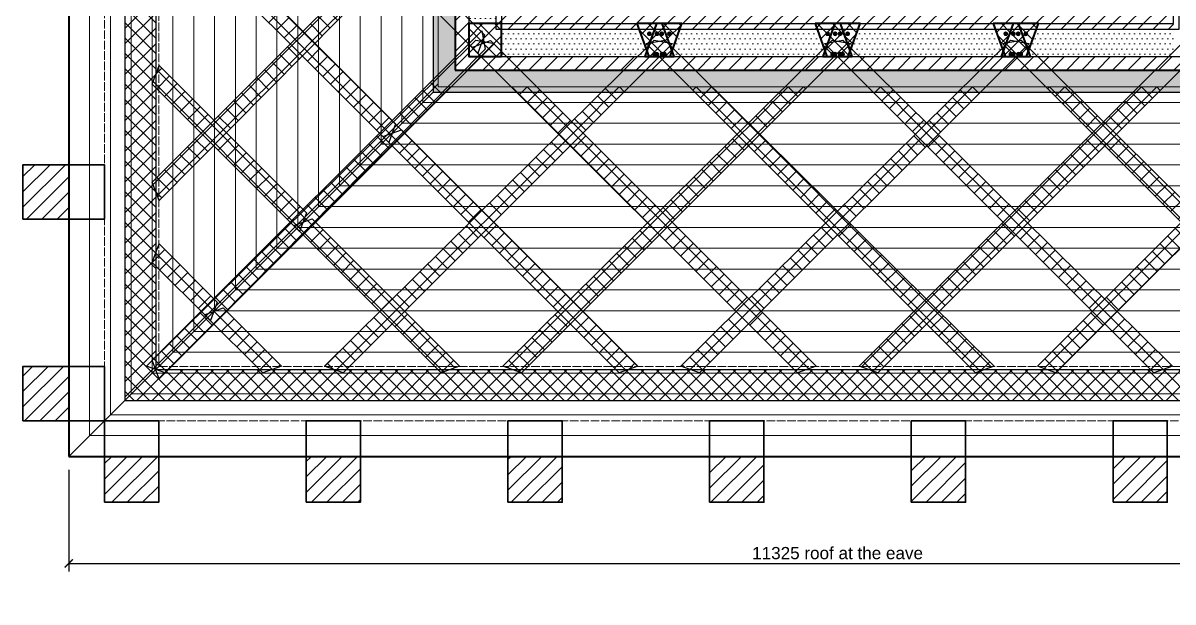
# Model space of a CAD drawing. Header units: millimetres. Extents: x -5750 to 7370, y -6735 to 6000.
# Drawn here: x -5750 to 2720, y -6735 to -2470 of the extents above; entities that cross this region are included whole.
import ezdxf

# ---------------------------------------------------------------- set-up
doc = ezdxf.new("R2010")
doc.units = ezdxf.units.MM
doc.linetypes.add('DASHED', pattern=[1.524, 1.27, -0.254])
for name, color, linetype, lineweight in [('CLADDING', 7, 'Continuous', 9), ('DIMS', 3, 'CONTINUOUS', 18), ('HATCH-CAST', 7, 'CONTINUOUS', 9), ('HATCH-INSULATION', 7, 'Continuous', 9), ('HATCH-PRINTED', 7, 'CONTINUOUS', 9), ('HIDDEN-AXIS', 8, 'DASHED', 18), ('LINES', 7, 'CONTINUOUS', 25), ('OUTLINE-CUT', 7, 'CONTINUOUS', 50), ('OUTLINE-FINE', 7, 'CONTINUOUS', 25)]:
    doc.layers.add(name, color=color, linetype=linetype, lineweight=lineweight)
doc.styles.get("Standard").update_dxf_attribs({"font": 'arial.ttf'})
doc.dimstyles.new('PYR-1-50', dxfattribs={"dimscale": 50, "dimtxt": 1.8, "dimasz": 1.2, "dimexe": 1.2, "dimexo": 0.8, "dimgap": 0.6, "dimtad": 1, "dimdec": 0, "dimtxsty": 'Standard', "dimblk": 'ARCHTICK', "dimcen": 2.5, "dimclrd": 3, "dimclre": 3, "dimclrt": 7, "dimazin": 3, "dimtfac": 1, "dimtmove": 0, "dimatfit": 3})

# ---------------------------------------------------------------- blocks, each defined once
blk = doc.blocks.new('_ARCHTICK')
at = {"color": 0, "linetype": 'BYBLOCK', "const_width": 0.15}
blk.add_lwpolyline([(-0.5, -0.5), (0.5, 0.5)], dxfattribs=at)

msp = doc.modelspace()

# ---------------------------------------------------------------- hatches: boundary and pattern name
at = {"layer": 'CLADDING', "ltscale": 50}
h = msp.add_hatch(color=7, dxfattribs=at)
h.dxf.hatch_style = 1
h.paths.add_polyline_path([(3229.2, 2979.2), (3229.2, -2979.2), (-2729.2, -2979.2), (-2729.2, 2979.2)])
h.paths.add_polyline_path([(3191.7, 2941.7), (-2691.7, 2941.7), (-2691.7, -2941.7), (3191.7, -2941.7)])
at = {"layer": 'HATCH-CAST', "ltscale": 50}
h = msp.add_hatch(dxfattribs=at)
h.set_pattern_fill('ANSI37', scale=25.197)
h.paths.add_polyline_path([(5500, 5250), (5500, -5250), (-5000, -5250), (-5000, 5250)])
h.paths.add_polyline_path([(-4772.5, 991.5), (-4772.5, 321), (-4797.5, 296), (-4772.5, 227.5), (-4772.5, -227.5), (-4797.5, -296), (-4772.5, -321), (-4772.5, -991.5), (-4797.5, -1016.5), (-4772.5, -1085), (-4772.5, -1540), (-4797.5, -1608.5), (-4772.5, -1633.5), (-4772.5, -2304), (-4797.5, -2329), (-4772.5, -2397.5), (-4772.5, -2852.5), (-4797.5, -2921), (-4772.5, -2946), (-4772.5, -3616.5), (-4797.5, -3641.5), (-4772.5, -3710), (-4772.5, -4165), (-4797.5, -4233.5), (-4772.5, -4258.5), (-4772.5, -4929), (-4797.5, -4954), (-4797.4, -4954.4), (-4841, -4997.5), (-4772.5, -5022.5), (-4747.5, -5091), (-4704.4, -5047.4), (-4704, -5047.5), (-4679, -5022.5), (-4008.5, -5022.5), (-3983.5, -5047.5), (-3915, -5022.5), (-3460, -5022.5), (-3391.5, -5047.5), (-3366.5, -5022.5), (-2696, -5022.5), (-2671, -5047.5), (-2602.5, -5022.5), (-2147.5, -5022.5), (-2079, -5047.5), (-2054, -5022.5), (-1383.5, -5022.5), (-1358.5, -5047.5), (-1290, -5022.5), (-835, -5022.5), (-766.5, -5047.5), (-741.5, -5022.5), (-71, -5022.5), (-46, -5047.5), (22.5, -5022.5), (477.5, -5022.5), (546, -5047.5), (571, -5022.5), (1241.5, -5022.5), (1266.5, -5047.5), (1335, -5022.5), (1790, -5022.5), (1858.5, -5047.5), (1883.5, -5022.5), (2554, -5022.5), (2579, -5047.5), (2647.5, -5022.5), (3102.5, -5022.5), (3171, -5047.5), (3196, -5022.5), (3866.5, -5022.5), (3891.5, -5047.5), (3960, -5022.5), (4415, -5022.5), (4483.5, -5047.5), (4508.5, -5022.5), (5179, -5022.5), (5204, -5047.5), (5204.4, -5047.4), (5247.5, -5091), (5272.5, -5022.5), (5341, -4997.5), (5297.4, -4954.4), (5297.5, -4954), (5272.5, -4929), (5272.5, -4258.5), (5297.5, -4233.5), (5272.5, -4165), (5272.5, -3710), (5297.5, -3641.5), (5272.5, -3616.5), (5272.5, -2946), (5297.5, -2921), (5272.5, -2852.5), (5272.5, -2397.5), (5297.5, -2329), (5272.5, -2304), (5272.5, -1633.5), (5297.5, -1608.5), (5272.5, -1540), (5272.5, -1085), (5297.5, -1016.5), (5272.5, -991.5), (5272.5, -321), (5297.5, -296), (5272.5, -227.5), (5272.5, 227.5), (5297.5, 296), (5272.5, 321), (5272.5, 991.5), (5297.5, 1016.5), (5272.5, 1085), (5272.5, 1540), (5297.5, 1608.5), (5272.5, 1633.5), (5272.5, 2304), (5297.5, 2329), (5272.5, 2397.5), (5272.5, 2852.5), (5297.5, 2921), (5272.5, 2946), (5272.5, 3616.5), (5297.5, 3641.5), (5272.5, 3710), (5272.5, 4165), (5297.5, 4233.5), (5272.5, 4258.5), (5272.5, 4929), (5297.5, 4954), (5297.4, 4954.4), (5341, 4997.5), (5272.5, 5022.5), (5247.5, 5091), (5204.4, 5047.4), (5204, 5047.5), (5179, 5022.5), (4508.5, 5022.5), (4483.5, 5047.5), (4415, 5022.5), (3960, 5022.5), (3891.5, 5047.5), (3866.5, 5022.5), (3196, 5022.5), (3171, 5047.5), (3102.5, 5022.5), (2647.5, 5022.5), (2579, 5047.5), (2554, 5022.5), (1883.5, 5022.5), (1858.5, 5047.5), (1790, 5022.5), (1335, 5022.5), (1266.5, 5047.5), (1241.5, 5022.5), (571, 5022.5), (546, 5047.5), (477.5, 5022.5), (22.5, 5022.5), (-46, 5047.5), (-71, 5022.5), (-741.5, 5022.5), (-766.5, 5047.5), (-835, 5022.5), (-1290, 5022.5), (-1358.5, 5047.5), (-1383.5, 5022.5), (-2054, 5022.5), (-2079, 5047.5), (-2147.5, 5022.5), (-2602.5, 5022.5), (-2671, 5047.5), (-2696, 5022.5), (-3366.5, 5022.5), (-3391.5, 5047.5), (-3460, 5022.5), (-3915, 5022.5), (-3983.5, 5047.5), (-4008.5, 5022.5), (-4679, 5022.5), (-4704, 5047.5), (-4704.4, 5047.4), (-4747.5, 5091), (-4772.5, 5022.5), (-4841, 4997.5), (-4797.4, 4954.4), (-4797.5, 4954), (-4772.5, 4929), (-4772.5, 4258.5), (-4797.5, 4233.5), (-4772.5, 4165), (-4772.5, 3710), (-4797.5, 3641.5), (-4772.5, 3616.5), (-4772.5, 2946), (-4797.5, 2921), (-4772.5, 2852.5), (-4772.5, 2397.5), (-4797.5, 2329), (-4772.5, 2304), (-4772.5, 1633.5), (-4797.5, 1608.5), (-4772.5, 1540), (-4772.5, 1085), (-4797.5, 1016.5)])
h = msp.add_hatch(dxfattribs=at)
h.set_pattern_fill('ANSI37', scale=25.197)
h.paths.add_polyline_path([(-4797.5, -1608.5), (-4747.5, -1471.5), (-3006.3, -3212.8), (-3031.2, -3281.2), (-3099.7, -3306.2), (-3078, -3328)])
h = msp.add_hatch(dxfattribs=at)
h.set_pattern_fill('ANSI37', scale=25.197)
h.paths.add_polyline_path([(-3040.1, -2053.3), (-3600, -2619), (-3687.5, -2531.5), (-3124.7, -1968.8)])
h = msp.add_hatch(dxfattribs=at)
h.set_pattern_fill('ANSI37', scale=25.197)
h.paths.add_polyline_path([(-2466.7, -2475), (-2225, -2475), (-2225, -2716.7), (-2466.7, -2716.7)])
h = msp.add_hatch(dxfattribs=at)
h.set_pattern_fill('ANSI37', scale=25.197)
h.paths.add_polyline_path([(-954.4, -2716.7), (-1141.3, -2716.7), (-1228.9, -2475), (-1042, -2475)])
h = msp.add_hatch(dxfattribs=at)
h.set_pattern_fill('ANSI37', scale=25.197)
h.paths.add_polyline_path([(-969, -2676.3), (-1042, -2475), (-896.1, -2475)])
h = msp.add_hatch(dxfattribs=at)
h.set_pattern_fill('ANSI37', scale=25.197)
h.paths.add_polyline_path([(83.6, -2475), (270.5, -2475), (358.1, -2716.7), (171.2, -2716.7)])
h = msp.add_hatch(dxfattribs=at)
h.set_pattern_fill('ANSI37', scale=25.197)
h.paths.add_polyline_path([(416.4, -2475), (343.5, -2676.3), (270.5, -2475)])
h = msp.add_hatch(dxfattribs=at)
h.set_pattern_fill('ANSI37', scale=25.197)
h.paths.add_polyline_path([(1469, -2676.3), (1396.1, -2475), (1542, -2475)])
h = msp.add_hatch(dxfattribs=at)
h.set_pattern_fill('ANSI37', scale=25.197)
h.paths.add_polyline_path([(1454.4, -2716.7), (1542, -2475), (1728.9, -2475), (1641.3, -2716.7)])
h = msp.add_hatch(dxfattribs=at)
h.set_pattern_fill('ANSI37', scale=25.197)
h.paths.add_polyline_path([(-3693, -2713), (-4252.9, -3278.7), (-4343.8, -3187.8), (-3781, -2625)])
h = msp.add_hatch(dxfattribs=at)
h.set_pattern_fill('ANSI37', scale=25.197)
h.paths.add_polyline_path([(-1156, -2676.3), (-1141.3, -2716.7), (-1170.6, -2716.7)])
h = msp.add_hatch(dxfattribs=at)
h.set_pattern_fill('ANSI37', scale=25.197)
h.paths.add_polyline_path([(141.9, -2716.7), (156.5, -2676.3), (171.2, -2716.7)])
h = msp.add_hatch(dxfattribs=at)
h.set_pattern_fill('ANSI37', scale=25.197)
h.paths.add_polyline_path([(1670.6, -2716.7), (1641.3, -2716.7), (1656, -2676.3)])
h = msp.add_hatch(dxfattribs=at)
h.set_pattern_fill('ANSI37', scale=25.197)
h.paths.add_polyline_path([(-4747.5, -2784), (-3662.5, -3869), (-3687.5, -3937.5), (-3756, -3962.5), (-4797.5, -2921)])
h = msp.add_hatch(dxfattribs=at)
h.set_pattern_fill('ANSI37', scale=25.197)
h.paths.add_polyline_path([(-2947.1, -3271.9), (-2962.8, -3256.3), (-3031.2, -3281.2), (-3006.3, -3212.8), (-3031.2, -3187.8), (-2691.7, -2848.2), (-2691.7, -2941.7), (-2620.3, -2941.7)])
h = msp.add_hatch(dxfattribs=at)
h.set_pattern_fill('ANSI37', scale=25.197)
h.paths.add_polyline_path([(-2937.8, -3281.2), (-2947.1, -3271.9), (-2620.3, -2941.7), (-2598.2, -2941.7)])
h = msp.add_hatch(dxfattribs=at)
h.set_pattern_fill('ANSI37', scale=25.197)
h.paths.add_polyline_path([(-46, -5047.5), (-2151.8, -2941.7), (-1964.9, -2941.7), (91, -4997.5)])
h = msp.add_hatch(dxfattribs=at)
h.set_pattern_fill('ANSI37', scale=25.197)
h.paths.add_polyline_path([(-1451.2, -2941.7), (-1285.7, -2941.7), (-1625.3, -3281.2), (-1709.4, -3197.1)])
h = msp.add_hatch(dxfattribs=at)
h.set_pattern_fill('ANSI37', scale=25.197)
h.paths.add_polyline_path([(-839.3, -2941.7), (-673.8, -2941.7), (903.7, -4502.9), (812.8, -4593.8)])
h = msp.add_hatch(dxfattribs=at)
h.set_pattern_fill('ANSI37', scale=25.197)
h.paths.add_polyline_path([(-138.7, -2941.7), (26.8, -2941.7), (-321.7, -3290.1), (-406.3, -3206.4)])
h = msp.add_hatch(dxfattribs=at)
h.set_pattern_fill('ANSI37', scale=25.197)
h.paths.add_polyline_path([(1173.8, -2941.7), (1339.3, -2941.7), (338, -3943), (250, -3855.9)])
h = msp.add_hatch(dxfattribs=at)
h.set_pattern_fill('ANSI37', scale=25.197)
h.paths.add_polyline_path([(2651.8, -2941.7), (546, -5047.5), (409, -4997.5), (2464.9, -2941.7)])
h = msp.add_hatch(dxfattribs=at)
h.set_pattern_fill('ANSI37', scale=25.197)
h.paths.add_polyline_path([(473.2, -2941.7), (638.7, -2941.7), (906.2, -3206.4), (821.7, -3290.1)])
h = msp.add_hatch(dxfattribs=at)
h.set_pattern_fill('ANSI37', scale=25.197)
h.paths.add_polyline_path([(1785.7, -2941.7), (1951.2, -2941.7), (2209.4, -3197.1), (2125.3, -3281.2)])
h = msp.add_hatch(dxfattribs=at)
h.set_pattern_fill('ANSI37', scale=25.197)
h.paths.add_polyline_path([(-4437.2, -3281.2), (-4345.8, -3372.6), (-4747.5, -3778.5), (-4797.5, -3641.5)])
h = msp.add_hatch(dxfattribs=at)
h.set_pattern_fill('ANSI37', scale=25.197)
h.paths.add_polyline_path([(-3687.5, -3937.5), (-3662.5, -3869), (-3687.5, -3844), (-3124.7, -3281.2), (-3099.7, -3306.2), (-3056.2, -3349.7), (-3040.1, -3365.8), (-3600, -3931.5), (-3619, -3912.5)])
h = msp.add_hatch(dxfattribs=at)
h.set_pattern_fill('ANSI37', scale=25.197)
h.paths.add_polyline_path([(-1358.5, -5047.5), (-3099.7, -3306.2), (-2962.8, -3256.3), (-1221.5, -4997.5)])
h = msp.add_hatch(dxfattribs=at)
h.set_pattern_fill('ANSI37', scale=25.197)
h.paths.add_polyline_path([(-1803.3, -3290.1), (-1718.8, -3374.7), (-2281.5, -3937.5), (-2369, -3850)])
h = msp.add_hatch(dxfattribs=at)
h.set_pattern_fill('ANSI37', scale=25.197)
h.paths.add_polyline_path([(-490.8, -3290.1), (-406.3, -3374.7), (-969, -3937.5), (-1056.5, -3850)])
h = msp.add_hatch(dxfattribs=at)
h.set_pattern_fill('ANSI37', scale=25.197)
h.paths.add_polyline_path([(906.2, -3374.7), (990.8, -3290.1), (1556.5, -3850), (1469, -3937.5)])
h = msp.add_hatch(dxfattribs=at)
h.set_pattern_fill('ANSI37', scale=25.197)
h.paths.add_polyline_path([(3531.2, -3281.2), (3556.2, -3349.7), (1858.5, -5047.5), (1721.5, -4997.5), (3462.8, -3256.3)])
h = msp.add_hatch(dxfattribs=at)
h.set_pattern_fill('ANSI37', scale=25.197)
h.paths.add_polyline_path([(2218.8, -3374.7), (2303.3, -3290.1), (2869, -3850), (2781.5, -3937.5)])
h = msp.add_hatch(dxfattribs=at)
h.set_pattern_fill('ANSI37', scale=25.197)
h.paths.add_polyline_path([(-3594, -3937.5), (-3600, -3931.5), (-3040.1, -3365.8), (-3031.2, -3374.7)])
h = msp.add_hatch(dxfattribs=at)
h.set_pattern_fill('ANSI37', scale=25.197)
h.paths.add_polyline_path([(-3712.5, -4006), (-3693, -4025.5), (-4252.9, -4591.2), (-4275.3, -4568.8), (-4343.8, -4593.8), (-4318.8, -4525.3), (-4343.8, -4500.3), (-3781, -3937.5), (-3756, -3962.5)])
h = msp.add_hatch(dxfattribs=at)
h.set_pattern_fill('ANSI37', scale=25.197)
h.paths.add_polyline_path([(-2671, -5047.5), (-3756, -3962.5), (-3619, -3912.5), (-2534, -4997.5)])
h = msp.add_hatch(dxfattribs=at)
h.set_pattern_fill('ANSI37', scale=25.197)
h.paths.add_polyline_path([(-2463, -3943), (-2375, -4031), (-2937.8, -4593.8), (-3028.7, -4502.9)])
h = msp.add_hatch(dxfattribs=at)
h.set_pattern_fill('ANSI37', scale=25.197)
h.paths.add_polyline_path([(-1150.5, -3943), (-1062.5, -4031), (-1625.3, -4593.8), (-1716.2, -4502.9)])
h = msp.add_hatch(dxfattribs=at)
h.set_pattern_fill('ANSI37', scale=25.197)
h.paths.add_polyline_path([(162, -3943), (250, -4031), (-312.8, -4593.8), (-403.7, -4502.9)])
h = msp.add_hatch(dxfattribs=at)
h.set_pattern_fill('ANSI37', scale=25.197)
h.paths.add_polyline_path([(1562.5, -4031), (1650.5, -3943), (2216.2, -4502.9), (2125.3, -4593.8)])
h = msp.add_hatch(dxfattribs=at)
h.set_pattern_fill('ANSI37', scale=25.197)
h.paths.add_polyline_path([(-4250.3, -4593.8), (-4252.9, -4591.2), (-3693, -4025.5), (-3687.5, -4031)])
h = msp.add_hatch(dxfattribs=at)
h.set_pattern_fill('ANSI37', scale=25.197)
h.paths.add_polyline_path([(-4343.8, -4593.8), (-4412.2, -4618.7), (-4797.5, -4233.5), (-4747.5, -4096.5), (-4318.8, -4525.3)])
h = msp.add_hatch(dxfattribs=at)
h.set_pattern_fill('ANSI37', scale=25.197)
h.paths.add_polyline_path([(-3983.5, -5047.5), (-4412.2, -4618.7), (-4275.3, -4568.8), (-3846.5, -4997.5)])
h = msp.add_hatch(dxfattribs=at)
h.set_pattern_fill('ANSI37', scale=25.197)
h.paths.add_polyline_path([(-4747.5, -5091), (-4797.5, -4954), (-4437.2, -4593.8), (-4412.2, -4618.7), (-4368.7, -4662.2), (-4345.8, -4685.1)])
h = msp.add_hatch(dxfattribs=at)
h.set_pattern_fill('ANSI37', scale=25.197)
h.paths.add_polyline_path([(-3528.5, -4997.5), (-3122.6, -4595.8), (-3031.2, -4687.2), (-3391.5, -5047.5)])
h = msp.add_hatch(dxfattribs=at)
h.set_pattern_fill('ANSI37', scale=25.197)
h.paths.add_polyline_path([(-2216, -4997.5), (-1810.1, -4595.8), (-1718.8, -4687.2), (-2079, -5047.5)])
h = msp.add_hatch(dxfattribs=at)
h.set_pattern_fill('ANSI37', scale=25.197)
h.paths.add_polyline_path([(-903.5, -4997.5), (-497.6, -4595.8), (-406.3, -4687.2), (-766.5, -5047.5)])
h = msp.add_hatch(dxfattribs=at)
h.set_pattern_fill('ANSI37', scale=25.197)
h.paths.add_polyline_path([(1266.5, -5047.5), (906.2, -4687.2), (997.6, -4595.8), (1403.5, -4997.5)])
h = msp.add_hatch(dxfattribs=at)
h.set_pattern_fill('ANSI37', scale=25.197)
h.paths.add_polyline_path([(2579, -5047.5), (2218.8, -4687.2), (2310.1, -4595.8), (2716, -4997.5)])
h = msp.add_hatch(dxfattribs=at)
h.set_pattern_fill('ANSI37', scale=25.197)
h.paths.add_polyline_path([(-4704, -5047.5), (-4704.4, -5047.4), (-4345.8, -4685.1), (-4343.8, -4687.2)])
h = msp.add_hatch(dxfattribs=at)
h.set_pattern_fill('ANSI37', scale=25.197)
h.paths.add_polyline_path([(-4772.5, -5022.5), (-4841, -4997.5), (-4797.4, -4954.4)])
at = {"layer": 'HATCH-INSULATION', "ltscale": 50}
h = msp.add_hatch(dxfattribs=at)
h.set_pattern_fill('DOTS', scale=23.622)
h.paths.add_polyline_path([(-2691.7, 2941.7), (3191.7, 2941.7), (3191.7, -2941.7), (-2691.7, -2941.7)])
h.paths.add_polyline_path([(3066.7, -2816.7), (3066.7, 2816.7), (-2566.7, 2816.7), (-2566.7, -2816.7)])
h = msp.add_hatch(dxfattribs=at)
h.set_pattern_fill('DOTS', scale=23.622)
h.paths.add_polyline_path([(-2266.7, -2475), (-2466.7, -2475), (-2466.7, -1420.6), (-2426.3, -1406), (-2266.7, -1463.8)])
h = msp.add_hatch(dxfattribs=at)
h.set_pattern_fill('DOTS', scale=23.622)
h.paths.add_polyline_path([(-2225, -2716.7), (-2225, -2516.7), (-1213.8, -2516.7), (-1156, -2676.3), (-1170.6, -2716.7)])
h = msp.add_hatch(dxfattribs=at)
h.set_pattern_fill('DOTS', scale=23.622)
h.paths.add_polyline_path([(-954.4, -2716.7), (-969, -2676.3), (-911.2, -2516.7), (98.7, -2516.7), (156.5, -2676.3), (141.9, -2716.7)])
h = msp.add_hatch(dxfattribs=at)
h.set_pattern_fill('DOTS', scale=23.622)
h.paths.add_polyline_path([(1454.4, -2716.7), (358.1, -2716.7), (343.5, -2676.3), (401.3, -2516.7), (1411.2, -2516.7), (1469, -2676.3)])
h = msp.add_hatch(dxfattribs=at)
h.set_pattern_fill('DOTS', scale=23.622)
h.paths.add_polyline_path([(2725, -2716.7), (1670.6, -2716.7), (1656, -2676.3), (1713.8, -2516.7), (2725, -2516.7)])
at = {"layer": 'HATCH-PRINTED', "ltscale": 50}
h = msp.add_hatch(dxfattribs=at)
h.set_pattern_fill('ANSI31', scale=25.197)
h.paths.add_polyline_path([(-2566.7, -2816.7), (-2566.7, 2816.7), (3066.7, 2816.7), (3066.7, -2816.7)])
h.paths.add_polyline_path([(1454.4, 2716.7), (358.1, 2716.7), (328.8, 2716.7), (171.2, 2716.7), (141.9, 2716.7), (-954.4, 2716.7), (-983.7, 2716.7), (-1141.3, 2716.7), (-1170.6, 2716.7), (-2225, 2716.7), (-2466.7, 2716.7), (-2466.7, 2475), (-2466.7, 1420.6), (-2466.7, 1391.3), (-2466.7, 1233.7), (-2466.7, 1204.4), (-2466.7, 108.1), (-2466.7, 78.8), (-2466.7, -78.8), (-2466.7, -108.1), (-2466.7, -1204.4), (-2466.7, -1233.7), (-2466.7, -1391.3), (-2466.7, -1420.6), (-2466.7, -2475), (-2466.7, -2716.7), (-2225, -2716.7), (-1170.6, -2716.7), (-1141.3, -2716.7), (-983.7, -2716.7), (-954.4, -2716.7), (141.9, -2716.7), (171.2, -2716.7), (328.8, -2716.7), (358.1, -2716.7), (1454.4, -2716.7), (1483.7, -2716.7), (1641.3, -2716.7), (1670.6, -2716.7), (2725, -2716.7), (2966.7, -2716.7), (2966.7, -2475), (2966.7, -1420.6), (2966.7, -1391.3), (2966.7, -1233.7), (2966.7, -1204.4), (2966.7, -108.1), (2966.7, -78.8), (2966.7, 78.8), (2966.7, 108.1), (2966.7, 1204.4), (2966.7, 1233.7), (2966.7, 1391.3), (2966.7, 1420.6), (2966.7, 2475), (2966.7, 2716.7), (2725, 2716.7), (1670.6, 2716.7), (1641.3, 2716.7), (1483.7, 2716.7)])
h = msp.add_hatch(dxfattribs=at)
h.set_pattern_fill('ANSI31', scale=25.197)
h.paths.add_polyline_path([(2725, 1292), (2725, 1146.1), (2725, 166.4), (2725, 20.5), (2725, -20.5), (2725, -166.4), (2725, -1146.1), (2725, -1292), (2725, -1333), (2725, -1478.9), (2725, -2475), (1728.9, -2475), (1583, -2475), (1542, -2475), (1396.1, -2475), (416.4, -2475), (270.5, -2475), (229.5, -2475), (83.6, -2475), (-896.1, -2475), (-1042, -2475), (-1083, -2475), (-1228.9, -2475), (-2225, -2475), (-2225, -1478.9), (-2225, -1333), (-2225, -1292), (-2225, -1146.1), (-2225, -166.4), (-2225, -20.5), (-2225, 20.5), (-2225, 166.4), (-2225, 1146.1), (-2225, 1292), (-2225, 1333), (-2225, 1478.9), (-2225, 2475), (-1228.9, 2475), (-1083, 2475), (-1042, 2475), (-896.1, 2475), (83.6, 2475), (229.5, 2475), (270.5, 2475), (416.4, 2475), (1396.1, 2475), (1542, 2475), (1583, 2475), (1728.9, 2475), (2725, 2475), (2725, 1478.9), (2725, 1333)])
h.paths.add_polyline_path([(2625, -2375), (2625, 2375), (-2125, 2375), (-2125, -2375)])
h = msp.add_hatch(dxfattribs=at)
h.set_pattern_fill('ANSI31', scale=25.197)
h.paths.add_polyline_path([(-2225, -1478.9), (-2225, -2475), (-2266.7, -2475), (-2266.7, -1463.8)])
h = msp.add_hatch(dxfattribs=at)
h.set_pattern_fill('ANSI31', scale=25.197)
h.paths.add_polyline_path([(-2225, -2475), (-1228.9, -2475), (-1213.8, -2516.7), (-2225, -2516.7)])
h = msp.add_hatch(dxfattribs=at)
h.set_pattern_fill('ANSI31', scale=25.197)
h.paths.add_polyline_path([(83.6, -2475), (98.7, -2516.7), (-911.2, -2516.7), (-896.1, -2475)])
h = msp.add_hatch(dxfattribs=at)
h.set_pattern_fill('ANSI31', scale=25.197)
h.paths.add_polyline_path([(1411.2, -2516.7), (401.3, -2516.7), (416.4, -2475), (1396.1, -2475)])
h = msp.add_hatch(dxfattribs=at)
h.set_pattern_fill('ANSI31', scale=25.197)
h.paths.add_polyline_path([(2725, -2516.7), (1713.8, -2516.7), (1728.9, -2475), (2725, -2475)])
h = msp.add_hatch(dxfattribs=at)
h.set_pattern_fill('ANSI31', scale=25.197)
h.paths.add_polyline_path([(-5750, -3914.3), (-5750, -3514.3), (-5412.5, -3514.3), (-5412.5, -3914.3)])
h = msp.add_hatch(dxfattribs=at)
h.set_pattern_fill('ANSI31', scale=25.197)
h.paths.add_polyline_path([(-5750, -5400), (-5750, -5000), (-5412.5, -5000), (-5412.5, -5400)])
h = msp.add_hatch(dxfattribs=at)
h.set_pattern_fill('ANSI31', scale=25.197)
h.paths.add_polyline_path([(-4750, -5662.5), (-4750, -6000), (-5150, -6000), (-5150, -5662.5)])
h = msp.add_hatch(dxfattribs=at)
h.set_pattern_fill('ANSI31', scale=25.197)
h.paths.add_polyline_path([(-3264.3, -5662.5), (-3264.3, -6000), (-3664.3, -6000), (-3664.3, -5662.5)])
h = msp.add_hatch(dxfattribs=at)
h.set_pattern_fill('ANSI31', scale=25.197)
h.paths.add_polyline_path([(-1778.6, -5662.5), (-1778.6, -6000), (-2178.6, -6000), (-2178.6, -5662.5)])
h = msp.add_hatch(dxfattribs=at)
h.set_pattern_fill('ANSI31', scale=25.197)
h.paths.add_polyline_path([(-292.9, -5662.5), (-292.9, -6000), (-692.9, -6000), (-692.9, -5662.5)])
h = msp.add_hatch(dxfattribs=at)
h.set_pattern_fill('ANSI31', scale=25.197)
h.paths.add_polyline_path([(1192.9, -5662.5), (1192.9, -6000), (792.9, -6000), (792.9, -5662.5)])
h = msp.add_hatch(dxfattribs=at)
h.set_pattern_fill('ANSI31', scale=25.197)
h.paths.add_polyline_path([(2678.6, -5662.5), (2678.6, -6000), (2278.6, -6000), (2278.6, -5662.5)])
at = {"layer": 'LINES', "ltscale": 50}
h = msp.add_hatch(color=7, dxfattribs=at)
h.dxf.hatch_style = 1
edge = h.paths.add_edge_path()
edge.add_arc((-1136.3, -2550), 17.5, 0, 360)
h = msp.add_hatch(color=7, dxfattribs=at)
h.dxf.hatch_style = 1
edge = h.paths.add_edge_path()
edge.add_arc((-1080.3, -2550), 17.5, 0, 360)
h = msp.add_hatch(color=7, dxfattribs=at)
h.dxf.hatch_style = 1
edge = h.paths.add_edge_path()
edge.add_arc((-1044.7, -2550), 17.5, 0, 360)
h = msp.add_hatch(color=7, dxfattribs=at)
h.dxf.hatch_style = 1
edge = h.paths.add_edge_path()
edge.add_arc((-988.7, -2550), 17.5, 0, 360)
h = msp.add_hatch(color=7, dxfattribs=at)
h.dxf.hatch_style = 1
edge = h.paths.add_edge_path()
edge.add_arc((176.2, -2550), 17.5, 0, 360)
h = msp.add_hatch(color=7, dxfattribs=at)
h.dxf.hatch_style = 1
edge = h.paths.add_edge_path()
edge.add_arc((232.2, -2550), 17.5, 0, 360)
h = msp.add_hatch(color=7, dxfattribs=at)
h.dxf.hatch_style = 1
edge = h.paths.add_edge_path()
edge.add_arc((267.8, -2550), 17.5, 0, 360)
h = msp.add_hatch(color=7, dxfattribs=at)
h.dxf.hatch_style = 1
edge = h.paths.add_edge_path()
edge.add_arc((323.8, -2550), 17.5, 0, 360)
h = msp.add_hatch(color=7, dxfattribs=at)
h.dxf.hatch_style = 1
edge = h.paths.add_edge_path()
edge.add_arc((1488.7, -2550), 17.5, 0, 360)
h = msp.add_hatch(color=7, dxfattribs=at)
h.dxf.hatch_style = 1
edge = h.paths.add_edge_path()
edge.add_arc((1544.7, -2550), 17.5, 0, 360)
h = msp.add_hatch(color=7, dxfattribs=at)
h.dxf.hatch_style = 1
edge = h.paths.add_edge_path()
edge.add_arc((1580.3, -2550), 17.5, 0, 360)
h = msp.add_hatch(color=7, dxfattribs=at)
h.dxf.hatch_style = 1
edge = h.paths.add_edge_path()
edge.add_arc((1636.3, -2550), 17.5, 0, 360)
h = msp.add_hatch(color=7, dxfattribs=at)
h.dxf.hatch_style = 1
edge = h.paths.add_edge_path()
edge.add_arc((-1099.1, -2700), 17.5, 0, 360)
h = msp.add_hatch(color=7, dxfattribs=at)
h.dxf.hatch_style = 1
edge = h.paths.add_edge_path()
edge.add_arc((-1081.9, -2700), 17.5, 0, 360)
h = msp.add_hatch(color=7, dxfattribs=at)
h.dxf.hatch_style = 1
edge = h.paths.add_edge_path()
edge.add_arc((-1043.1, -2700), 17.5, 0, 360)
h = msp.add_hatch(color=7, dxfattribs=at)
h.dxf.hatch_style = 1
edge = h.paths.add_edge_path()
edge.add_arc((-1025.9, -2700), 17.5, 0, 360)
h = msp.add_hatch(color=7, dxfattribs=at)
h.dxf.hatch_style = 1
edge = h.paths.add_edge_path()
edge.add_arc((213.4, -2700), 17.5, 0, 360)
h = msp.add_hatch(color=7, dxfattribs=at)
h.dxf.hatch_style = 1
edge = h.paths.add_edge_path()
edge.add_arc((230.6, -2700), 17.5, 0, 360)
h = msp.add_hatch(color=7, dxfattribs=at)
h.dxf.hatch_style = 1
edge = h.paths.add_edge_path()
edge.add_arc((269.4, -2700), 17.5, 0, 360)
h = msp.add_hatch(color=7, dxfattribs=at)
h.dxf.hatch_style = 1
edge = h.paths.add_edge_path()
edge.add_arc((286.6, -2700), 17.5, 0, 360)
h = msp.add_hatch(color=7, dxfattribs=at)
h.dxf.hatch_style = 1
edge = h.paths.add_edge_path()
edge.add_arc((1525.9, -2700), 17.5, 0, 360)
h = msp.add_hatch(color=7, dxfattribs=at)
h.dxf.hatch_style = 1
edge = h.paths.add_edge_path()
edge.add_arc((1543.1, -2700), 17.5, 0, 360)
h = msp.add_hatch(color=7, dxfattribs=at)
h.dxf.hatch_style = 1
edge = h.paths.add_edge_path()
edge.add_arc((1581.9, -2700), 17.5, 0, 360)
h = msp.add_hatch(color=7, dxfattribs=at)
h.dxf.hatch_style = 1
edge = h.paths.add_edge_path()
edge.add_arc((1599.1, -2700), 17.5, 0, 360)

# ---------------------------------------------------------------- linework, layer by layer
at = {"layer": 'HIDDEN-AXIS', "linetype": 'DASHED', "lineweight": 15, "ltscale": 50}
for points in [[(-5150, -5400), (5650, -5400), (5650, 5400), (-5150, 5400), (-5150, -5400)], [(-4750, -5000), (5250, -5000), (5250, 5000), (-4750, 5000), (-4750, -5000)]]:
    msp.add_lwpolyline(points, dxfattribs=at)
at = {"layer": 'LINES', "lineweight": 35, "ltscale": 50}
msp.add_lwpolyline([(-5412.5, -5662.5), (-2729.2, -2979.2)], dxfattribs=at)
at = {"layer": 'OUTLINE-CUT', "lineweight": 40, "ltscale": 50}
for points in [[(-5412.5, -5662.5), (5912.5, -5662.5), (5912.5, 5662.5), (-5412.5, 5662.5)], [(-2566.7, -2816.7), (3066.7, -2816.7), (3066.7, 2816.7), (-2566.7, 2816.7)], [(-2225, -2475), (-2466.7, -2475), (-2466.7, -2716.7), (-2225, -2716.7)], [(-1228.9, -2475), (-1141.3, -2716.7), (-954.4, -2716.7), (-1042, -2475)], [(-1083, -2475), (-1170.6, -2716.7), (-983.7, -2716.7), (-896.1, -2475)], [(83.6, -2475), (171.2, -2716.7), (358.1, -2716.7), (270.5, -2475)], [(229.5, -2475), (141.9, -2716.7), (328.8, -2716.7), (416.4, -2475)], [(1396.1, -2475), (1483.7, -2716.7), (1670.6, -2716.7), (1583, -2475)], [(1542, -2475), (1454.4, -2716.7), (1641.3, -2716.7), (1728.9, -2475)]]:
    msp.add_lwpolyline(points, close=True, dxfattribs=at)
at = {"layer": 'OUTLINE-FINE', "lineweight": 0, "ltscale": 50}
for points in [[(-5259.2, -5509.2), (5759.2, -5509.2), (5759.2, 5509.2), (-5259.2, 5509.2)], [(-5105.8, -5355.8), (5605.8, -5355.8), (5605.8, 5355.8), (-5105.8, 5355.8)], [(-4952.5, -5202.5), (5452.5, -5202.5), (5452.5, 5202.5), (-4952.5, 5202.5)], [(-4799.2, -5049.2), (5299.2, -5049.2), (5299.2, 5049.2), (-4799.2, 5049.2)], [(-4645.8, -4895.8), (5145.8, -4895.8), (5145.8, 4895.8), (-4645.8, 4895.8)], [(-4492.5, -4742.5), (4992.5, -4742.5), (4992.5, 4742.5), (-4492.5, 4742.5)], [(-4339.2, -4589.2), (4839.2, -4589.2), (4839.2, 4589.2), (-4339.2, 4589.2)], [(-4185.8, -4435.8), (4685.8, -4435.8), (4685.8, 4435.8), (-4185.8, 4435.8)], [(-4032.5, -4282.5), (4532.5, -4282.5), (4532.5, 4282.5), (-4032.5, 4282.5)], [(-3879.2, -4129.2), (4379.2, -4129.2), (4379.2, 4129.2), (-3879.2, 4129.2)], [(-3725.8, -3975.8), (4225.8, -3975.8), (4225.8, 3975.8), (-3725.8, 3975.8)], [(-3572.5, -3822.5), (4072.5, -3822.5), (4072.5, 3822.5), (-3572.5, 3822.5)], [(-3419.2, -3669.2), (3919.2, -3669.2), (3919.2, 3669.2), (-3419.2, 3669.2)], [(-3265.8, -3515.8), (3765.8, -3515.8), (3765.8, 3515.8), (-3265.8, 3515.8)], [(-3112.5, -3362.5), (3612.5, -3362.5), (3612.5, 3362.5), (-3112.5, 3362.5)], [(-2959.2, -3209.2), (3459.2, -3209.2), (3459.2, 3209.2), (-2959.2, 3209.2)], [(-2805.8, -3055.8), (3305.8, -3055.8), (3305.8, 3055.8), (-2805.8, 3055.8)]]:
    msp.add_lwpolyline(points, close=True, dxfattribs=at)
at = {"layer": 'OUTLINE-FINE', "lineweight": 30, "ltscale": 50}
for points in [[(-5000, -5250), (5500, -5250), (5500, 5250), (-5000, 5250)], [(-4772.5, -5022.5), (5272.5, -5022.5), (5272.5, 5022.5), (-4772.5, 5022.5)], [(-2729.2, -2979.2), (3229.2, -2979.2), (3229.2, 2979.2), (-2729.2, 2979.2)], [(-2466.7, -2716.7), (2966.7, -2716.7), (2966.7, 2716.7), (-2466.7, 2716.7)], [(-4747.5, -159), (-2350, -2556.5), (-2400, -2693.5), (-4797.5, -296)], [(-4797.5, -3641.5), (-2370.8, -1214.9), (-2345.8, -1351.8), (-4747.5, -3778.5)], [(-4747.5, -1471.5), (-3006.3, -3212.8), (-3056.2, -3349.7), (-4797.5, -1608.5)], [(-4797.5, -4954), (-2370.8, -2527.4), (-2345.8, -2664.3), (-4747.5, -5091)], [(-4841, -4997.5), (-2414.3, -2595.8), (-2277.4, -2620.8), (-4704, -5047.5)], [(-3528.5, -4997.5), (-1101.8, -2595.8), (-964.9, -2620.8), (-3391.5, -5047.5)], [(-46, -5047.5), (-2443.5, -2650), (-2306.5, -2600), (91, -4997.5)], [(-2216, -4997.5), (210.7, -2595.8), (347.6, -2620.8), (-2079, -5047.5)], [(1266.5, -5047.5), (-1160.1, -2620.8), (-1023.2, -2595.8), (1403.5, -4997.5)], [(-903.5, -4997.5), (1523.2, -2595.8), (1660.1, -2620.8), (-766.5, -5047.5)], [(2579, -5047.5), (152.4, -2620.8), (289.3, -2595.8), (2716, -4997.5)], [(409, -4997.5), (2806.5, -2600), (2943.5, -2650), (546, -5047.5)], [(3891.5, -5047.5), (1464.9, -2620.8), (1601.8, -2595.8), (4028.5, -4997.5)], [(-4747.5, -2784), (-3662.5, -3869), (-3712.5, -4006), (-4797.5, -2921)], [(-1358.5, -5047.5), (-3099.7, -3306.2), (-2962.8, -3256.3), (-1221.5, -4997.5)], [(1721.5, -4997.5), (3462.8, -3256.3), (3599.7, -3306.2), (1858.5, -5047.5)], [(-2671, -5047.5), (-3756, -3962.5), (-3619, -3912.5), (-2534, -4997.5)], [(-4747.5, -4096.5), (-4318.8, -4525.3), (-4368.7, -4662.2), (-4797.5, -4233.5)], [(-3983.5, -5047.5), (-4412.2, -4618.7), (-4275.3, -4568.8), (-3846.5, -4997.5)]]:
    msp.add_lwpolyline(points, close=True, dxfattribs=at)
at = {"layer": 'OUTLINE-FINE', "lineweight": 9, "ltscale": 50}
msp.add_lwpolyline([(-2691.7, -2941.7), (3191.7, -2941.7), (3191.7, 2941.7), (-2691.7, 2941.7)], close=True, dxfattribs=at)
at = {"layer": 'OUTLINE-FINE', "lineweight": 25, "ltscale": 50}
for points in [[(-2266.7, -2516.7), (2766.7, -2516.7), (2766.7, 2516.7), (-2266.7, 2516.7)], [(-2225, -2475), (2725, -2475), (2725, 2475), (-2225, 2475)]]:
    msp.add_lwpolyline(points, close=True, dxfattribs=at)
at = {"layer": 'OUTLINE-FINE', "lineweight": 35, "ltscale": 50}
for points in [[(-5750, -3914.3), (-5150, -3914.3), (-5150, -3514.3), (-5750, -3514.3)], [(-5750, -5400), (-5150, -5400), (-5150, -5000), (-5750, -5000)], [(-5150, -6000), (-4750, -6000), (-4750, -5400), (-5150, -5400)], [(-3664.3, -6000), (-3264.3, -6000), (-3264.3, -5400), (-3664.3, -5400)], [(-2178.6, -6000), (-1778.6, -6000), (-1778.6, -5400), (-2178.6, -5400)], [(-692.9, -6000), (-292.9, -6000), (-292.9, -5400), (-692.9, -5400)], [(792.9, -6000), (1192.9, -6000), (1192.9, -5400), (792.9, -5400)], [(2278.6, -6000), (2678.6, -6000), (2678.6, -5400), (2278.6, -5400)]]:
    msp.add_lwpolyline(points, close=True, dxfattribs=at)

# ---------------------------------------------------------------- dimensions: what is measured, and where the dimension line sits
at = {"layer": 'DIMS'}
msp.add_linear_dim(base=(-5412.5, -6450), p1=(-5412.5, -5722.5), p2=(5912.5, -5722.5), text='<> roof at the eave', dimstyle='PYR-1-50', dxfattribs=at).render()

doc.saveas('drawing.dxf')
